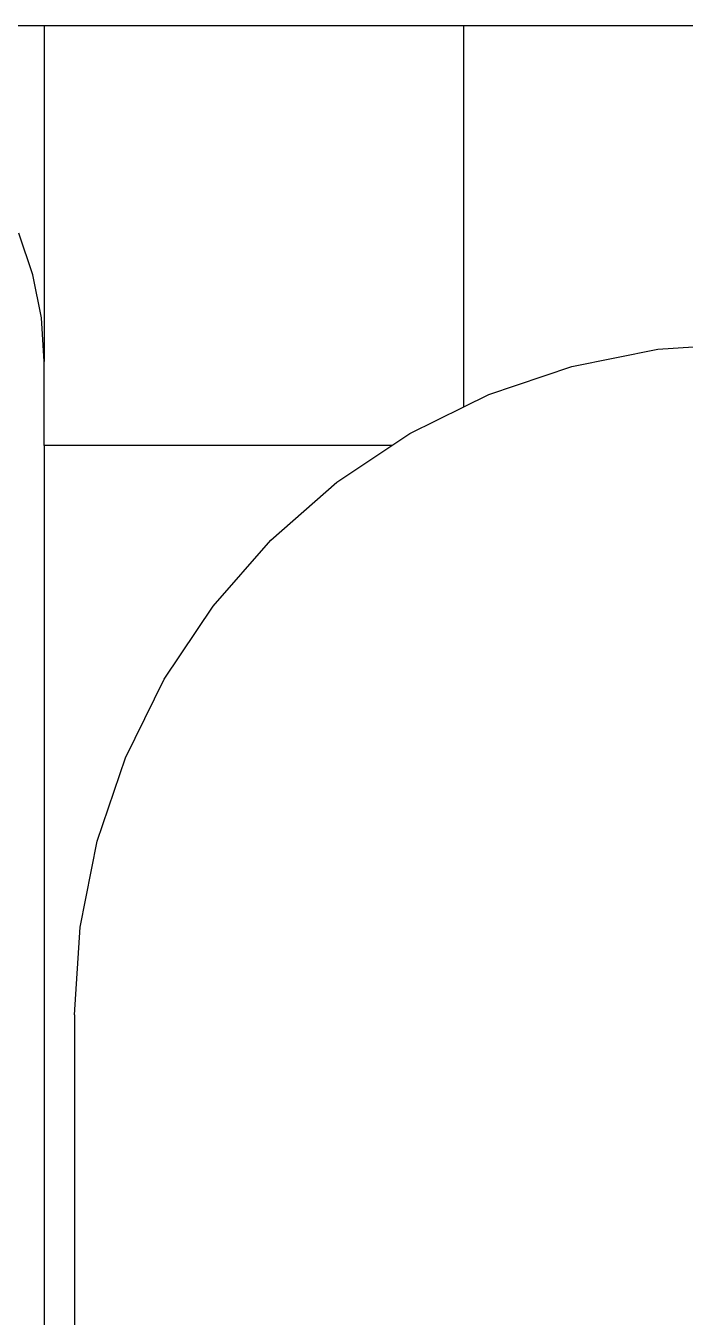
# Model space of a CAD drawing. Header units: inches. Extents: x 9636 to 21597, y -10243 to 557.
# Drawn here: x 14667.68 to 14673.07, y -8289.09 to -8278.55 of the extents above; entities that cross this region are included whole.
import ezdxf

# ---------------------------------------------------------------- set-up
doc = ezdxf.new("R2010")
doc.units = ezdxf.units.IN
doc.header["$MEASUREMENT"] = 0
doc.layers.add('Edges', color=7, linetype='Continuous')

# ---------------------------------------------------------------- blocks, each defined once
blk = doc.blocks.new('FF')
at = {"layer": 'Edges', "color": 252, "true_color": 0x939598}
for p, q in [((14667.834, -8278.548), (14665.094, -8278.548)), ((14671.259, -8278.548), (14667.834, -8278.548)), ((14667.834, -8278.548), (14667.834, -8281.288)), ((14671.259, -8281.658), (14671.259, -8278.548)), ((14767.163, -8278.548), (14671.259, -8278.548)), ((14667.741, -8280.579), (14667.626, -8280.239)), ((14667.811, -8280.93), (14667.741, -8280.579)), ((14667.834, -8281.288), (14667.811, -8280.93)), ((14672.141, -8281.327), (14672.845, -8281.187)), ((14672.845, -8281.187), (14673.56, -8281.14)), ((14667.834, -8281.973), (14667.834, -8281.288)), ((14671.463, -8281.557), (14672.141, -8281.327)), ((14671.259, -8281.658), (14671.463, -8281.557)), ((14670.82, -8281.874), (14671.259, -8281.658)), ((14670.672, -8281.973), (14670.82, -8281.874)), ((14670.672, -8281.973), (14667.834, -8281.973)), ((14667.834, -8281.973), (14667.834, -8298.259)), ((14670.224, -8282.273), (14670.672, -8281.973)), ((14669.685, -8282.745), (14670.224, -8282.273)), ((14669.212, -8283.284), (14669.685, -8282.745)), ((14668.814, -8283.88), (14669.212, -8283.284)), ((14668.497, -8284.523), (14668.814, -8283.88)), ((14668.266, -8285.202), (14668.497, -8284.523)), ((14668.127, -8285.905), (14668.266, -8285.202)), ((14668.08, -8286.62), (14668.127, -8285.905)), ((14668.08, -8286.62), (14668.08, -8297.244))]:
    blk.add_line(p, q, dxfattribs=at)

msp = doc.modelspace()

# ---------------------------------------------------------------- block references
at = {"color": 18, "true_color": 0x000000}
msp.add_blockref('FF', (0, 0), dxfattribs=at)

doc.saveas('drawing.dxf')
